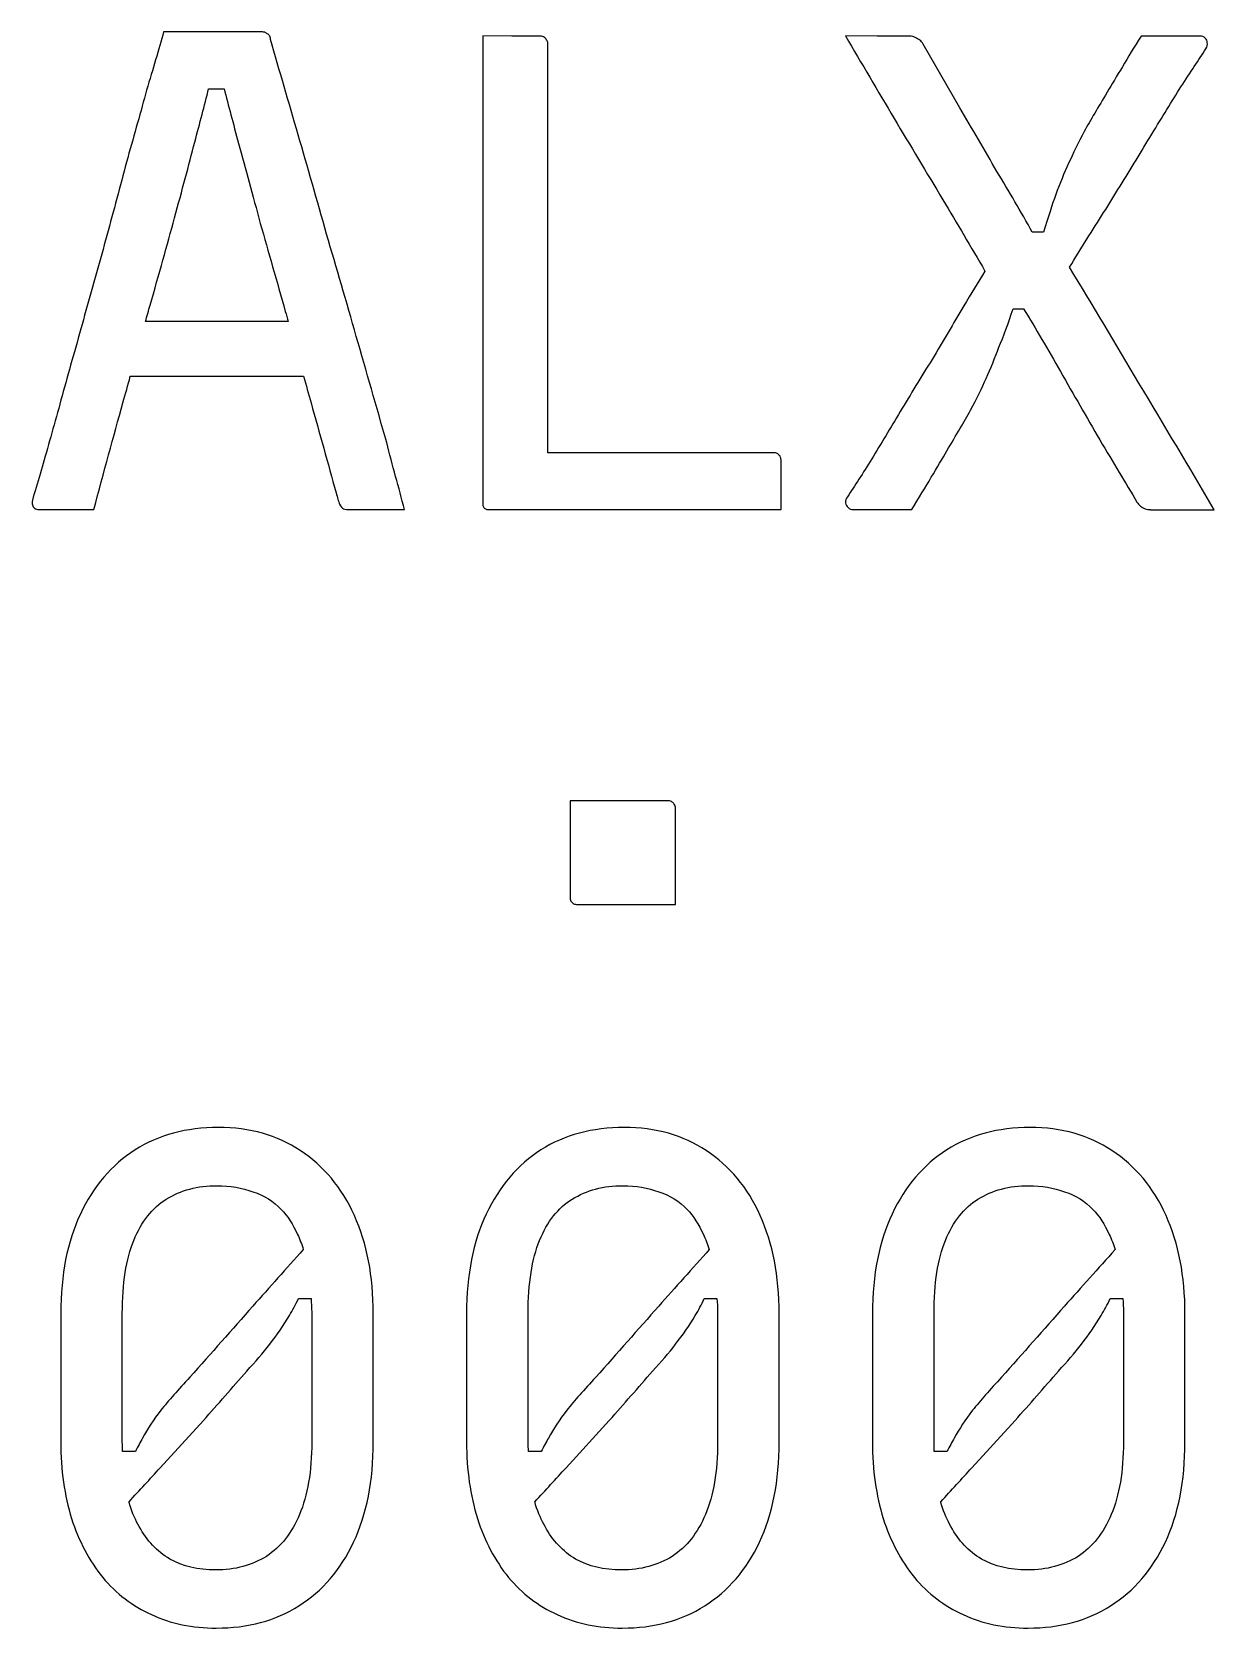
# Model space of a CAD drawing. Header units: millimetres. Extents: x 0.8 to 9.5, y 0.9 to 12.5.
import ezdxf

# ---------------------------------------------------------------- set-up
doc = ezdxf.new("R2010")
doc.units = ezdxf.units.MM
doc.layers.add('Layer_1', color=7, linetype='CONTINUOUS')

msp = doc.modelspace()

# ---------------------------------------------------------------- linework, layer by layer
at = {"layer": 'Layer_1', "color": 7}
for points in [[(2.512542, 12.53561), (2.171478, 12.53561), (1.790616, 12.53539)], [(4.124841, 12.50589), (4.124841, 12.35241), (4.124841, 12.2041), (4.124841, 12.05062), (4.124841, 11.45221), (4.124841, 10.7153), (4.124841, 9.90915), (4.124841, 9.09783), (4.124841, 9.07303)], [(4.545437, 12.50554), (4.337698, 12.50554), (4.124841, 12.50589)], [(7.246081, 12.50541), (7.00837, 12.50541), (6.775842, 12.50589)], [(9.367897, 12.50493), (9.367897, 12.50545), (9.15499, 12.50545), (8.937432, 12.50545)], [(6.246615, 9.45878), (4.599687, 9.45878), (4.599687, 10.20034), (4.599687, 10.95223), (4.599687, 11.70412), (4.599687, 12.45084)], [(7.611938, 11.98094), (7.344771, 12.44551)], [(2.119795, 12.11987), (2.232967, 12.11987)], [(8.225335, 11.07091), (8.142655, 11.07091)], [(8.002627, 10.51224), (8.079107, 10.51224)], [(2.701675, 10.41818), (2.60142, 10.41818), (2.487731, 10.41818), (1.658325, 10.41818)], [(1.547214, 10.01756), (2.814321, 10.01756)], [(4.154791, 9.04343), (4.184251, 9.04343), (6.306085, 9.04343), (6.306085, 9.15712), (6.306085, 9.27081), (6.306085, 9.39948)], [(0.880075, 9.04346), (1.083163, 9.04346), (1.281084, 9.04346)], [(3.155385, 9.04317), (3.343487, 9.04317), (3.551226, 9.04317)], [(6.835258, 9.0436), (6.835258, 9.04308), (7.048165, 9.04308), (7.260555, 9.04308)], [(9.006697, 9.04316), (9.006697, 9.04264), (9.239241, 9.04264), (9.471785, 9.04264)], [(5.480384, 6.91339), (5.24777, 6.91339), (4.995589, 6.91339), (4.763045, 6.91299)], [(4.763045, 6.91299), (4.763045, 6.21071)], [(4.817355, 6.15661), (5.049899, 6.15661), (5.30208, 6.15661), (5.534624, 6.15661), (5.534624, 6.85889)], [(2.776603, 3.27445), (2.869103, 3.27445)], [(5.74438, 3.27445), (5.83688, 3.27445)], [(8.712158, 3.27445), (8.804658, 3.27445)], [(1.038724, 3.16542), (1.038724, 2.22594)], [(1.488793, 2.22603), (1.488793, 3.16551)], [(2.873703, 3.17525), (2.873703, 2.22596)], [(3.323851, 2.22595), (3.323851, 3.16543)], [(4.005985, 3.16542), (4.005985, 2.22594)], [(4.456054, 2.22603), (4.456054, 3.16551)], [(5.84098, 3.17525), (5.84098, 2.22596)], [(6.291115, 2.22595), (6.291115, 3.16543)], [(6.973763, 3.16542), (6.973763, 2.22594)], [(7.423825, 2.22603), (7.423825, 3.16551)], [(8.808758, 3.17525), (8.808758, 2.22596)], [(9.25889, 2.22595), (9.25889, 3.16543)], [(1.765725, 2.03784), (2.081984, 2.38407)], [(4.733004, 2.03784), (5.049781, 2.38407)], [(7.700783, 2.03784), (8.017559, 2.38407)], [(1.584423, 2.15673), (1.490893, 2.15673)], [(4.551684, 2.15673), (4.458154, 2.15673)], [(7.519465, 2.15673), (7.425925, 2.15673)]]:
    msp.add_lwpolyline(points, dxfattribs=at)
for points in [[(2.119792, 12.11989)], [(2.191104, 4.52555)], [(5.158884, 4.52555)], [(8.126143, 4.52555)], [(2.181261, 4.10033)], [(5.148516, 4.10033)], [(8.116286, 4.10033)], [(2.77652, 3.27445)], [(5.744316, 3.27445)], [(8.712088, 3.27445)]]:
    msp.add_lwpolyline(points, close=True, dxfattribs=at)
for points in [[(1.790616, 12.53539), (1.754336, 12.40679), (1.712756, 12.26507), (1.666593, 12.11009)], [(2.542002, 12.52561), (2.535402, 12.53261), (2.525732, 12.53561), (2.512542, 12.53561)], [(2.562152, 12.51061), (2.558852, 12.51761), (2.551892, 12.52231), (2.542002, 12.52561)], [(2.571952, 12.48121), (2.571952, 12.49431), (2.568752, 12.50401), (2.562152, 12.51061)], [(4.574897, 12.49524), (4.568297, 12.50224), (4.558627, 12.50554), (4.545437, 12.50554)], [(4.589887, 12.47564), (4.586587, 12.48564), (4.581487, 12.49194), (4.574897, 12.49524)], [(6.775842, 12.50589), (6.894548, 12.30475), (7.013703, 12.10346), (7.132409, 11.90231)], [(7.285351, 12.49511), (7.275451, 12.50211), (7.262561, 12.50541), (7.246081, 12.50541)], [(7.319971, 12.47551), (7.310071, 12.48251), (7.298531, 12.48851), (7.285351, 12.49511)], [(8.937432, 12.50545), (8.838512, 12.34388), (8.756365, 12.20674), (8.690419, 12.09462)], [(9.407167, 12.49043), (9.397267, 12.50043), (9.384377, 12.50493), (9.367897, 12.50493)], [(9.422157, 12.45583), (9.422157, 12.46903), (9.417057, 12.48063), (9.407167, 12.49043)], [(2.774524, 11.78357), (2.705274, 12.02099), (2.637899, 12.25369), (2.571952, 12.48121)], [(4.599687, 12.45084), (4.599687, 12.46084), (4.596487, 12.46894), (4.589887, 12.47564)], [(7.344771, 12.44551), (7.338171, 12.45861), (7.329861, 12.46881), (7.319971, 12.47551)], [(9.229423, 12.13444), (9.298663, 12.23996), (9.359597, 12.3323), (9.412357, 12.41143)], [(9.412357, 12.41143), (9.422257, 12.42793), (9.425447, 12.44263), (9.422157, 12.45583)], [(1.666593, 12.11009), (1.623723, 11.95511), (1.577563, 11.79031), (1.5281, 11.61555)], [(2.01799, 11.72921), (2.05597, 11.87029), (2.08851, 11.99667), (2.119792, 12.11989)], [(2.232967, 12.11987), (2.264827, 11.99703), (2.298547, 11.86923), (2.33942, 11.71938)], [(8.690419, 12.09462), (8.624469, 11.98581), (8.56812, 11.89025), (8.521953, 11.80782)], [(9.016516, 11.78821), (9.092356, 11.91352), (9.163476, 12.02893), (9.229423, 12.13444)], [(7.883757, 11.51585), (7.794727, 11.67082), (7.704266, 11.82596), (7.611938, 11.98094)], [(7.132409, 11.90231), (7.251116, 11.70447), (7.369753, 11.50639), (7.48846, 11.30855)], [(8.521953, 11.80782), (8.479083, 11.72542), (8.441243, 11.64782), (8.408265, 11.57528)], [(8.783972, 11.40736), (8.863112, 11.53596), (8.940675, 11.66291), (9.016516, 11.78821)], [(1.869678, 11.17524), (1.925738, 11.37638), (1.975123, 11.56105), (2.01799, 11.72921)], [(2.33942, 11.71938), (2.38888, 11.53802), (2.441497, 11.34317), (2.49755, 11.13543)], [(2.982263, 11.05649), (2.913013, 11.30379), (2.84377, 11.54616), (2.774524, 11.78357)], [(1.5281, 11.61555), (1.48193, 11.44079), (1.43442, 11.26257), (1.384956, 11.08121)], [(8.408265, 11.57528), (8.375295, 11.50278), (8.343895, 11.42704), (8.314215, 11.3479)], [(8.142655, 11.07091), (8.059485, 11.22079), (7.973107, 11.36906), (7.883757, 11.51585)], [(8.314215, 11.3479), (8.287835, 11.2721), (8.258305, 11.17973), (8.225335, 11.07091)], [(8.541609, 11.02133), (8.624049, 11.14993), (8.704834, 11.27876), (8.783972, 11.40736)], [(7.48846, 11.30855), (7.592681, 11.13484), (7.694772, 10.96135), (7.796451, 10.78765)], [(1.691395, 10.53704), (1.757345, 10.76456), (1.816918, 10.9774), (1.869678, 11.17524)], [(2.49755, 11.13543), (2.5569, 10.92769), (2.617831, 10.7135), (2.680485, 10.49258)], [(1.384956, 11.08121), (1.335496, 10.89985), (1.284237, 10.71706), (1.231477, 10.53241)], [(3.199821, 10.30976), (3.127281, 10.56366), (3.054806, 10.81248), (2.982263, 11.05649)], [(8.415002, 10.81514), (8.456962, 10.88364), (8.497612, 10.94983), (8.541609, 11.02133)], [(7.796451, 10.78765), (7.745681, 10.70405), (7.695238, 10.62155), (7.641422, 10.53185)], [(8.922465, 9.96765), (8.751723, 10.25635), (8.582821, 10.53812), (8.415002, 10.81514)], [(1.231477, 10.53241), (1.182017, 10.35105), (1.132627, 10.17419), (1.083166, 10.00272)], [(1.658325, 10.41818), (1.668965, 10.45638), (1.680935, 10.49958), (1.691395, 10.53704)], [(7.641422, 10.53185), (7.565582, 10.40325), (7.488533, 10.27307), (7.409395, 10.14118)], [(7.898758, 10.23009), (7.931728, 10.30919), (7.966358, 10.40343), (8.002627, 10.51224)], [(8.079107, 10.51224), (8.167687, 10.36628), (8.257254, 10.21342), (8.348858, 10.05232)], [(2.680485, 10.49258), (2.687485, 10.46828), (2.694685, 10.44258), (2.701675, 10.41818)], [(3.422546, 9.53307), (3.346706, 9.79686), (3.272363, 10.05586), (3.199821, 10.30976)], [(7.804708, 10.00271), (7.837688, 10.07521), (7.869088, 10.15095), (7.898758, 10.23009)], [(7.409395, 10.14118), (7.330255, 10.01258), (7.252692, 9.88562), (7.176851, 9.76032)], [(8.348858, 10.05232), (8.444478, 9.88416), (8.540038, 9.718), (8.635663, 9.55313)], [(1.083166, 10.00272), (1.037006, 9.83126), (0.992186, 9.66968), (0.949324, 9.518)], [(1.493474, 9.82481), (1.512224, 9.89261), (1.528954, 9.95165), (1.547214, 10.01756)], [(2.814321, 10.01756), (2.832411, 9.95266), (2.850491, 9.89049), (2.868581, 9.82481)], [(7.691019, 9.77017), (7.737179, 9.85587), (7.775029, 9.93347), (7.804708, 10.00271)], [(9.471785, 9.04264), (9.290428, 9.3526), (9.107119, 9.66099), (8.922465, 9.96765)], [(1.281084, 9.04346), (1.353624, 9.31715), (1.424229, 9.5775), (1.493474, 9.82481)], [(2.868581, 9.82481), (2.931231, 9.60058), (2.992162, 9.38129), (3.051515, 9.16697)], [(7.176851, 9.76032), (7.104301, 9.63832), (7.035058, 9.5229), (6.969112, 9.41409)], [(7.517903, 9.47355), (7.587153, 9.58896), (7.644859, 9.68774), (7.691019, 9.77017)], [(0.949324, 9.518), (0.906464, 9.36632), (0.867254, 9.23156), (0.830985, 9.11286)], [(3.487146, 9.28554), (3.464066, 9.36794), (3.442336, 9.45063), (3.422546, 9.53307)], [(6.276585, 9.45378), (6.269985, 9.45678), (6.259805, 9.45878), (6.246615, 9.45878)], [(6.291055, 9.43878), (6.287755, 9.44578), (6.283155, 9.45048), (6.276585, 9.45378)], [(7.260555, 9.04308), (7.366073, 9.21455), (7.451957, 9.35814), (7.517903, 9.47355)], [(8.635663, 9.55313), (8.734583, 9.38826), (8.825563, 9.23635), (8.907997, 9.09786)], [(6.301385, 9.42428), (6.301385, 9.43128), (6.297685, 9.43538), (6.291055, 9.43878)], [(6.306085, 9.39948), (6.306085, 9.40948), (6.304685, 9.41758), (6.301385, 9.42428)], [(6.969112, 9.41409), (6.903162, 9.30858), (6.843588, 9.21624), (6.790828, 9.1371)], [(3.551226, 9.04317), (3.531436, 9.12557), (3.510226, 9.2064), (3.487146, 9.28554)], [(0.830985, 9.11286), (0.827685, 9.09966), (0.827685, 9.08806), (0.830985, 9.07826)], [(3.051515, 9.16697), (3.061415, 9.13067), (3.069725, 9.10257), (3.076325, 9.08277)], [(6.790828, 9.1371), (6.780928, 9.1239), (6.775838, 9.1091), (6.775838, 9.0927)], [(0.830985, 9.07826), (0.834285, 9.06826), (0.838885, 9.06016), (0.845455, 9.05346)], [(0.845455, 9.05346), (0.855355, 9.04646), (0.866895, 9.04346), (0.880075, 9.04346)], [(3.076325, 9.08277), (3.086225, 9.06637), (3.096405, 9.05477), (3.106295, 9.04817)], [(3.106295, 9.04817), (3.119485, 9.04517), (3.135605, 9.04317), (3.155385, 9.04317)], [(4.124841, 9.07303), (4.128141, 9.06603), (4.131441, 9.06003), (4.134641, 9.05343)], [(4.134641, 9.05343), (4.141241, 9.05043), (4.148191, 9.04743), (4.154791, 9.04343)], [(6.775838, 9.0927), (6.779138, 9.0795), (6.786098, 9.0679), (6.795988, 9.0581)], [(6.795988, 9.0581), (6.805888, 9.0481), (6.818778, 9.0436), (6.835258, 9.0436)], [(8.907997, 9.09786), (8.914597, 9.08786), (8.922907, 9.07826), (8.932807, 9.06836)], [(8.932807, 9.06836), (8.942707, 9.06136), (8.954247, 9.05486), (8.967427, 9.04816)], [(8.967427, 9.04816), (8.980617, 9.04516), (8.993517, 9.04316), (9.006697, 9.04316)], [(5.509834, 6.90339), (5.503234, 6.91039), (5.493564, 6.91339), (5.480384, 6.91339)], [(5.524824, 6.88839), (5.521524, 6.89539), (5.516424, 6.89999), (5.509834, 6.90339)], [(5.534624, 6.85889), (5.534624, 6.87199), (5.531424, 6.88169), (5.524824, 6.88839)], [(4.763045, 6.21071), (4.763045, 6.20071), (4.764445, 6.19111), (4.767745, 6.18121)], [(4.767745, 6.18121), (4.774345, 6.17421), (4.781295, 6.16821), (4.787895, 6.16161)], [(4.787895, 6.16161), (4.797795, 6.15861), (4.807455, 6.15661), (4.817355, 6.15661)], [(2.191109, 4.52554), (1.956993, 4.52554), (1.754342, 4.47104), (1.582877, 4.36224)], [(2.789517, 4.3576), (2.621349, 4.46971), (2.421922, 4.52555), (2.191104, 4.52555)], [(5.158886, 4.52554), (4.92477, 4.52554), (4.721603, 4.47104), (4.550138, 4.36224)], [(5.757297, 4.3576), (5.589129, 4.46971), (5.389703, 4.52555), (5.158884, 4.52555)], [(8.126147, 4.52554), (7.892031, 4.52554), (7.68938, 4.47104), (7.517915, 4.36224)], [(8.724556, 4.3576), (8.556389, 4.46971), (8.356962, 4.52555), (8.126143, 4.52555)], [(1.582877, 4.36224), (1.411412, 4.25343), (1.277493, 4.09694), (1.181868, 3.8925)], [(3.185358, 3.88269), (3.093028, 4.08713), (2.960981, 4.24549), (2.789517, 4.3576)], [(4.550138, 4.36224), (4.378673, 4.25343), (4.24527, 4.09694), (4.149646, 3.8925)], [(6.152622, 3.88269), (6.060292, 4.08713), (5.928762, 4.24549), (5.757297, 4.3576)], [(7.517915, 4.36224), (7.34645, 4.25343), (7.213048, 4.09694), (7.117423, 3.8925)], [(9.120398, 3.88269), (9.028068, 4.08713), (8.896021, 4.24549), (8.724556, 4.3576)], [(1.810224, 4.00163), (1.915741, 4.06753), (2.039473, 4.10033), (2.181261, 4.10033)], [(2.18129, 4.10024), (2.27692, 4.10024), (2.364152, 4.08544), (2.44329, 4.05584)], [(4.777996, 4.00163), (4.883513, 4.06753), (5.006727, 4.10033), (5.148516, 4.10033)], [(5.148551, 4.10024), (5.244171, 4.10024), (5.331929, 4.08544), (5.411067, 4.05584)], [(7.74525, 4.00163), (7.850766, 4.06753), (7.974498, 4.10033), (8.116286, 4.10033)], [(8.116328, 4.10024), (8.211948, 4.10024), (8.29919, 4.08544), (8.378328, 4.05584)], [(1.572513, 3.69984), (1.628573, 3.83831), (1.708005, 3.93896), (1.810224, 4.00163)], [(2.44329, 4.05584), (2.52573, 4.02944), (2.594976, 3.98654), (2.651029, 3.92717)], [(4.540284, 3.69984), (4.596344, 3.83831), (4.675776, 3.93896), (4.777996, 4.00163)], [(5.411067, 4.05584), (5.493507, 4.02944), (5.562753, 3.98654), (5.618806, 3.92717)], [(7.508055, 3.69984), (7.564115, 3.83831), (7.64303, 3.93896), (7.74525, 4.00163)], [(8.378328, 4.05584), (8.460768, 4.02944), (8.530014, 3.98654), (8.586067, 3.92717)], [(1.181868, 3.8925), (1.086248, 3.69136), (1.038724, 3.44899), (1.038724, 3.16542)], [(2.651029, 3.92717), (2.697189, 3.87767), (2.736909, 3.81678), (2.769885, 3.74423)], [(3.323851, 3.16543), (3.323851, 3.43911), (3.277681, 3.67825), (3.185358, 3.88269)], [(4.149646, 3.8925), (4.054026, 3.69136), (4.005985, 3.44899), (4.005985, 3.16542)], [(5.618806, 3.92717), (5.664976, 3.87767), (5.704176, 3.81678), (5.737146, 3.74423)], [(6.291115, 3.16543), (6.291115, 3.43911), (6.244945, 3.67825), (6.152622, 3.88269)], [(7.117423, 3.8925), (7.021793, 3.69136), (6.973763, 3.44899), (6.973763, 3.16542)], [(8.586067, 3.92717), (8.632237, 3.87767), (8.671947, 3.81678), (8.704923, 3.74423)], [(9.25889, 3.16543), (9.25889, 3.43911), (9.21272, 3.67825), (9.120398, 3.88269)], [(2.769885, 3.74423), (2.786095, 3.71023), (2.800035, 3.67303), (2.812255, 3.63261)], [(5.737146, 3.74423), (5.753356, 3.71023), (5.767816, 3.67303), (5.780036, 3.63261)], [(8.704923, 3.74423), (8.721133, 3.71023), (8.735593, 3.67303), (8.747813, 3.63261)], [(1.488793, 3.16551), (1.488793, 3.38643), (1.516453, 3.56465), (1.572513, 3.69984)], [(2.812255, 3.63261), (2.688451, 3.49506), (2.564968, 3.35727), (2.443286, 3.21972)], [(4.456054, 3.16551), (4.456054, 3.38643), (4.484234, 3.56465), (4.540284, 3.69984)], [(5.780036, 3.63261), (5.656232, 3.49506), (5.532748, 3.35727), (5.411066, 3.21972)], [(7.423825, 3.16551), (7.423825, 3.38643), (7.452005, 3.56465), (7.508055, 3.69984)], [(8.747813, 3.63261), (8.623994, 3.49504), (8.500024, 3.35728), (8.378327, 3.21972)], [(2.71037, 3.15043), (2.73437, 3.18983), (2.75608, 3.23143), (2.77652, 3.27445)], [(2.869103, 3.27445), (2.870803, 3.24165), (2.873703, 3.20995), (2.873703, 3.17525)], [(5.678166, 3.15043), (5.702166, 3.18983), (5.723876, 3.23143), (5.744316, 3.27445)], [(5.83688, 3.27445), (5.83858, 3.24165), (5.84098, 3.20995), (5.84098, 3.17525)], [(8.645428, 3.15043), (8.669428, 3.18983), (8.691658, 3.23143), (8.712088, 3.27445)], [(8.804658, 3.27445), (8.806358, 3.24165), (8.808758, 3.20995), (8.808758, 3.17525)], [(2.443286, 3.21972), (2.291605, 3.04825), (2.138343, 2.87513), (1.983365, 2.70037)], [(5.411066, 3.21972), (5.259386, 3.04825), (5.106124, 2.87513), (4.951146, 2.70037)], [(8.378327, 3.21972), (8.226646, 3.04825), (8.073385, 2.87513), (7.918407, 2.70037)], [(2.566709, 2.94269), (2.619469, 3.00859), (2.667503, 3.07789), (2.71037, 3.15043)], [(5.534506, 2.94269), (5.587266, 3.00859), (5.6353, 3.07789), (5.678166, 3.15043)], [(8.502284, 2.94269), (8.555044, 3.00859), (8.602561, 3.07789), (8.645428, 3.15043)], [(2.398761, 2.74529), (2.461411, 2.81129), (2.517249, 2.87676), (2.566709, 2.94269)], [(5.366557, 2.74529), (5.429207, 2.81129), (5.485046, 2.87676), (5.534506, 2.94269)], [(8.333819, 2.74529), (8.396469, 2.81129), (8.452824, 2.87676), (8.502284, 2.94269)], [(1.983365, 2.70037), (1.897635, 2.60807), (1.826512, 2.52776), (1.770459, 2.45852)], [(2.081984, 2.38407), (2.187502, 2.50277), (2.293244, 2.62328), (2.398761, 2.74529)], [(4.951146, 2.70037), (4.865416, 2.60807), (4.794292, 2.52776), (4.738239, 2.45852)], [(5.049781, 2.38407), (5.155298, 2.50277), (5.26104, 2.62328), (5.366557, 2.74529)], [(7.918407, 2.70037), (7.832677, 2.60807), (7.76207, 2.52776), (7.706017, 2.45852)], [(8.017559, 2.38407), (8.123076, 2.50277), (8.228302, 2.62328), (8.333819, 2.74529)], [(1.770459, 2.45852), (1.717699, 2.38922), (1.673409, 2.32137), (1.637133, 2.25543)], [(4.738239, 2.45852), (4.685479, 2.38922), (4.641189, 2.32137), (4.604914, 2.25543)], [(7.706017, 2.45852), (7.653257, 2.38922), (7.608447, 2.32137), (7.572175, 2.25543)], [(1.038724, 2.22594), (1.038724, 2.0215), (1.065024, 1.83497), (1.117784, 1.6668)], [(1.490893, 2.15673), (1.490194, 2.17973), (1.488793, 2.20233), (1.488793, 2.22603)], [(1.637133, 2.25543), (1.619473, 2.22493), (1.602083, 2.19193), (1.584423, 2.15673)], [(2.873703, 2.22596), (2.873703, 2.01162), (2.843653, 1.83528), (2.784303, 1.69679)], [(3.180191, 1.49369), (3.275811, 1.69813), (3.323851, 1.94237), (3.323851, 2.22595)], [(4.005985, 2.22594), (4.005985, 2.0215), (4.032805, 1.83497), (4.085565, 1.6668)], [(4.458154, 2.15673), (4.457455, 2.17973), (4.456054, 2.20233), (4.456054, 2.22603)], [(4.604914, 2.25543), (4.587254, 2.22493), (4.569354, 2.19193), (4.551684, 2.15673)], [(5.84098, 2.22596), (5.84098, 2.01162), (5.81145, 1.83528), (5.7521, 1.69679)], [(6.147971, 1.49369), (6.243591, 1.69813), (6.291115, 1.94237), (6.291115, 2.22595)], [(6.973763, 2.22594), (6.973763, 2.0215), (7.000063, 1.83497), (7.052823, 1.6668)], [(7.425925, 2.15673), (7.425226, 2.17973), (7.423825, 2.20233), (7.423825, 2.22603)], [(7.572175, 2.25543), (7.554515, 2.22493), (7.537125, 2.19193), (7.519465, 2.15673)], [(8.808758, 2.22596), (8.808758, 2.01162), (8.779228, 1.83528), (8.719878, 1.69679)], [(9.115747, 1.49369), (9.211367, 1.69813), (9.25889, 1.94237), (9.25889, 2.22595)], [(1.537832, 1.78927), (1.614692, 1.87307), (1.692077, 1.95728), (1.765725, 2.03784)], [(4.505628, 1.78927), (4.582458, 1.87297), (4.65938, 1.95731), (4.733004, 2.03784)], [(7.473407, 1.78927), (7.550237, 1.87297), (7.627159, 1.95731), (7.700783, 2.03784)], [(1.543032, 1.76607), (1.541132, 1.77307), (1.539732, 1.78177), (1.537832, 1.78927)], [(1.612282, 1.60742), (1.585902, 1.65362), (1.562822, 1.70672), (1.543032, 1.76607)], [(4.510828, 1.76607), (4.508928, 1.77307), (4.507528, 1.78177), (4.505628, 1.78927)], [(4.580078, 1.60742), (4.553698, 1.65362), (4.530618, 1.70672), (4.510828, 1.76607)], [(7.478607, 1.76607), (7.476707, 1.77307), (7.475307, 1.78177), (7.473407, 1.78927)], [(7.547857, 1.60742), (7.521487, 1.65362), (7.498397, 1.70672), (7.478607, 1.76607)], [(1.117784, 1.6668), (1.170544, 1.50193), (1.246238, 1.35833), (1.345161, 1.23633)], [(2.784303, 1.69679), (2.728243, 1.5616), (2.647458, 1.45907), (2.541941, 1.38983)], [(4.085565, 1.6668), (4.138325, 1.50193), (4.214019, 1.35833), (4.312941, 1.23633)], [(5.7521, 1.69679), (5.69604, 1.5616), (5.615255, 1.45907), (5.509737, 1.38983)], [(7.052823, 1.6668), (7.105583, 1.50193), (7.181795, 1.35833), (7.280717, 1.23633)], [(8.719878, 1.69679), (8.663818, 1.5616), (8.583032, 1.45907), (8.477516, 1.38983)], [(1.835007, 1.37023), (1.742677, 1.42633), (1.668335, 1.50521), (1.612282, 1.60742)], [(4.802287, 1.37023), (4.709957, 1.42633), (4.636132, 1.50521), (4.580078, 1.60742)], [(7.770065, 1.37023), (7.677735, 1.42633), (7.60391, 1.50521), (7.547857, 1.60742)], [(2.779698, 1.02861), (2.951164, 1.13742), (3.084566, 1.29255), (3.180191, 1.49369)], [(5.747479, 1.02861), (5.918944, 1.13742), (6.052346, 1.29255), (6.147971, 1.49369)], [(8.714738, 1.02861), (8.886203, 1.13742), (9.020122, 1.29255), (9.115747, 1.49369)], [(2.171421, 1.29113), (2.042822, 1.29113), (1.930632, 1.31743), (1.835007, 1.37023)], [(2.541941, 1.38983), (2.436424, 1.32393), (2.313209, 1.29113), (2.171421, 1.29113)], [(5.1387, 1.29113), (5.010102, 1.29113), (4.897912, 1.31743), (4.802287, 1.37023)], [(5.509737, 1.38983), (5.404221, 1.32393), (5.280489, 1.29113), (5.1387, 1.29113)], [(8.106479, 1.29113), (7.97788, 1.29113), (7.86569, 1.31743), (7.770065, 1.37023)], [(8.477516, 1.38983), (8.371998, 1.32393), (8.248267, 1.29113), (8.106479, 1.29113)], [(1.345161, 1.23633), (1.444081, 1.11764), (1.56272, 1.02718), (1.701211, 0.96452)], [(4.312941, 1.23633), (4.411861, 1.11764), (4.530501, 1.02718), (4.668992, 0.96452)], [(7.280717, 1.23633), (7.379637, 1.11764), (7.498276, 1.02718), (7.636767, 0.96452)], [(1.701211, 0.96452), (1.842999, 0.89862), (2.001355, 0.86582), (2.176118, 0.86582)], [(2.176118, 0.86582), (2.406936, 0.86582), (2.608234, 0.91982), (2.779698, 1.02861)], [(4.668992, 0.96452), (4.81078, 0.89862), (4.969135, 0.86582), (5.143898, 0.86582)], [(5.143898, 0.86582), (5.374717, 0.86582), (5.576014, 0.91982), (5.747479, 1.02861)], [(7.636767, 0.96452), (7.778556, 0.89862), (7.936911, 0.86582), (8.111674, 0.86582)], [(8.111674, 0.86582), (8.342492, 0.86582), (8.543272, 0.91982), (8.714738, 1.02861)]]:
    msp.add_open_spline(points, degree=3, dxfattribs=at)

doc.saveas('drawing.dxf')
